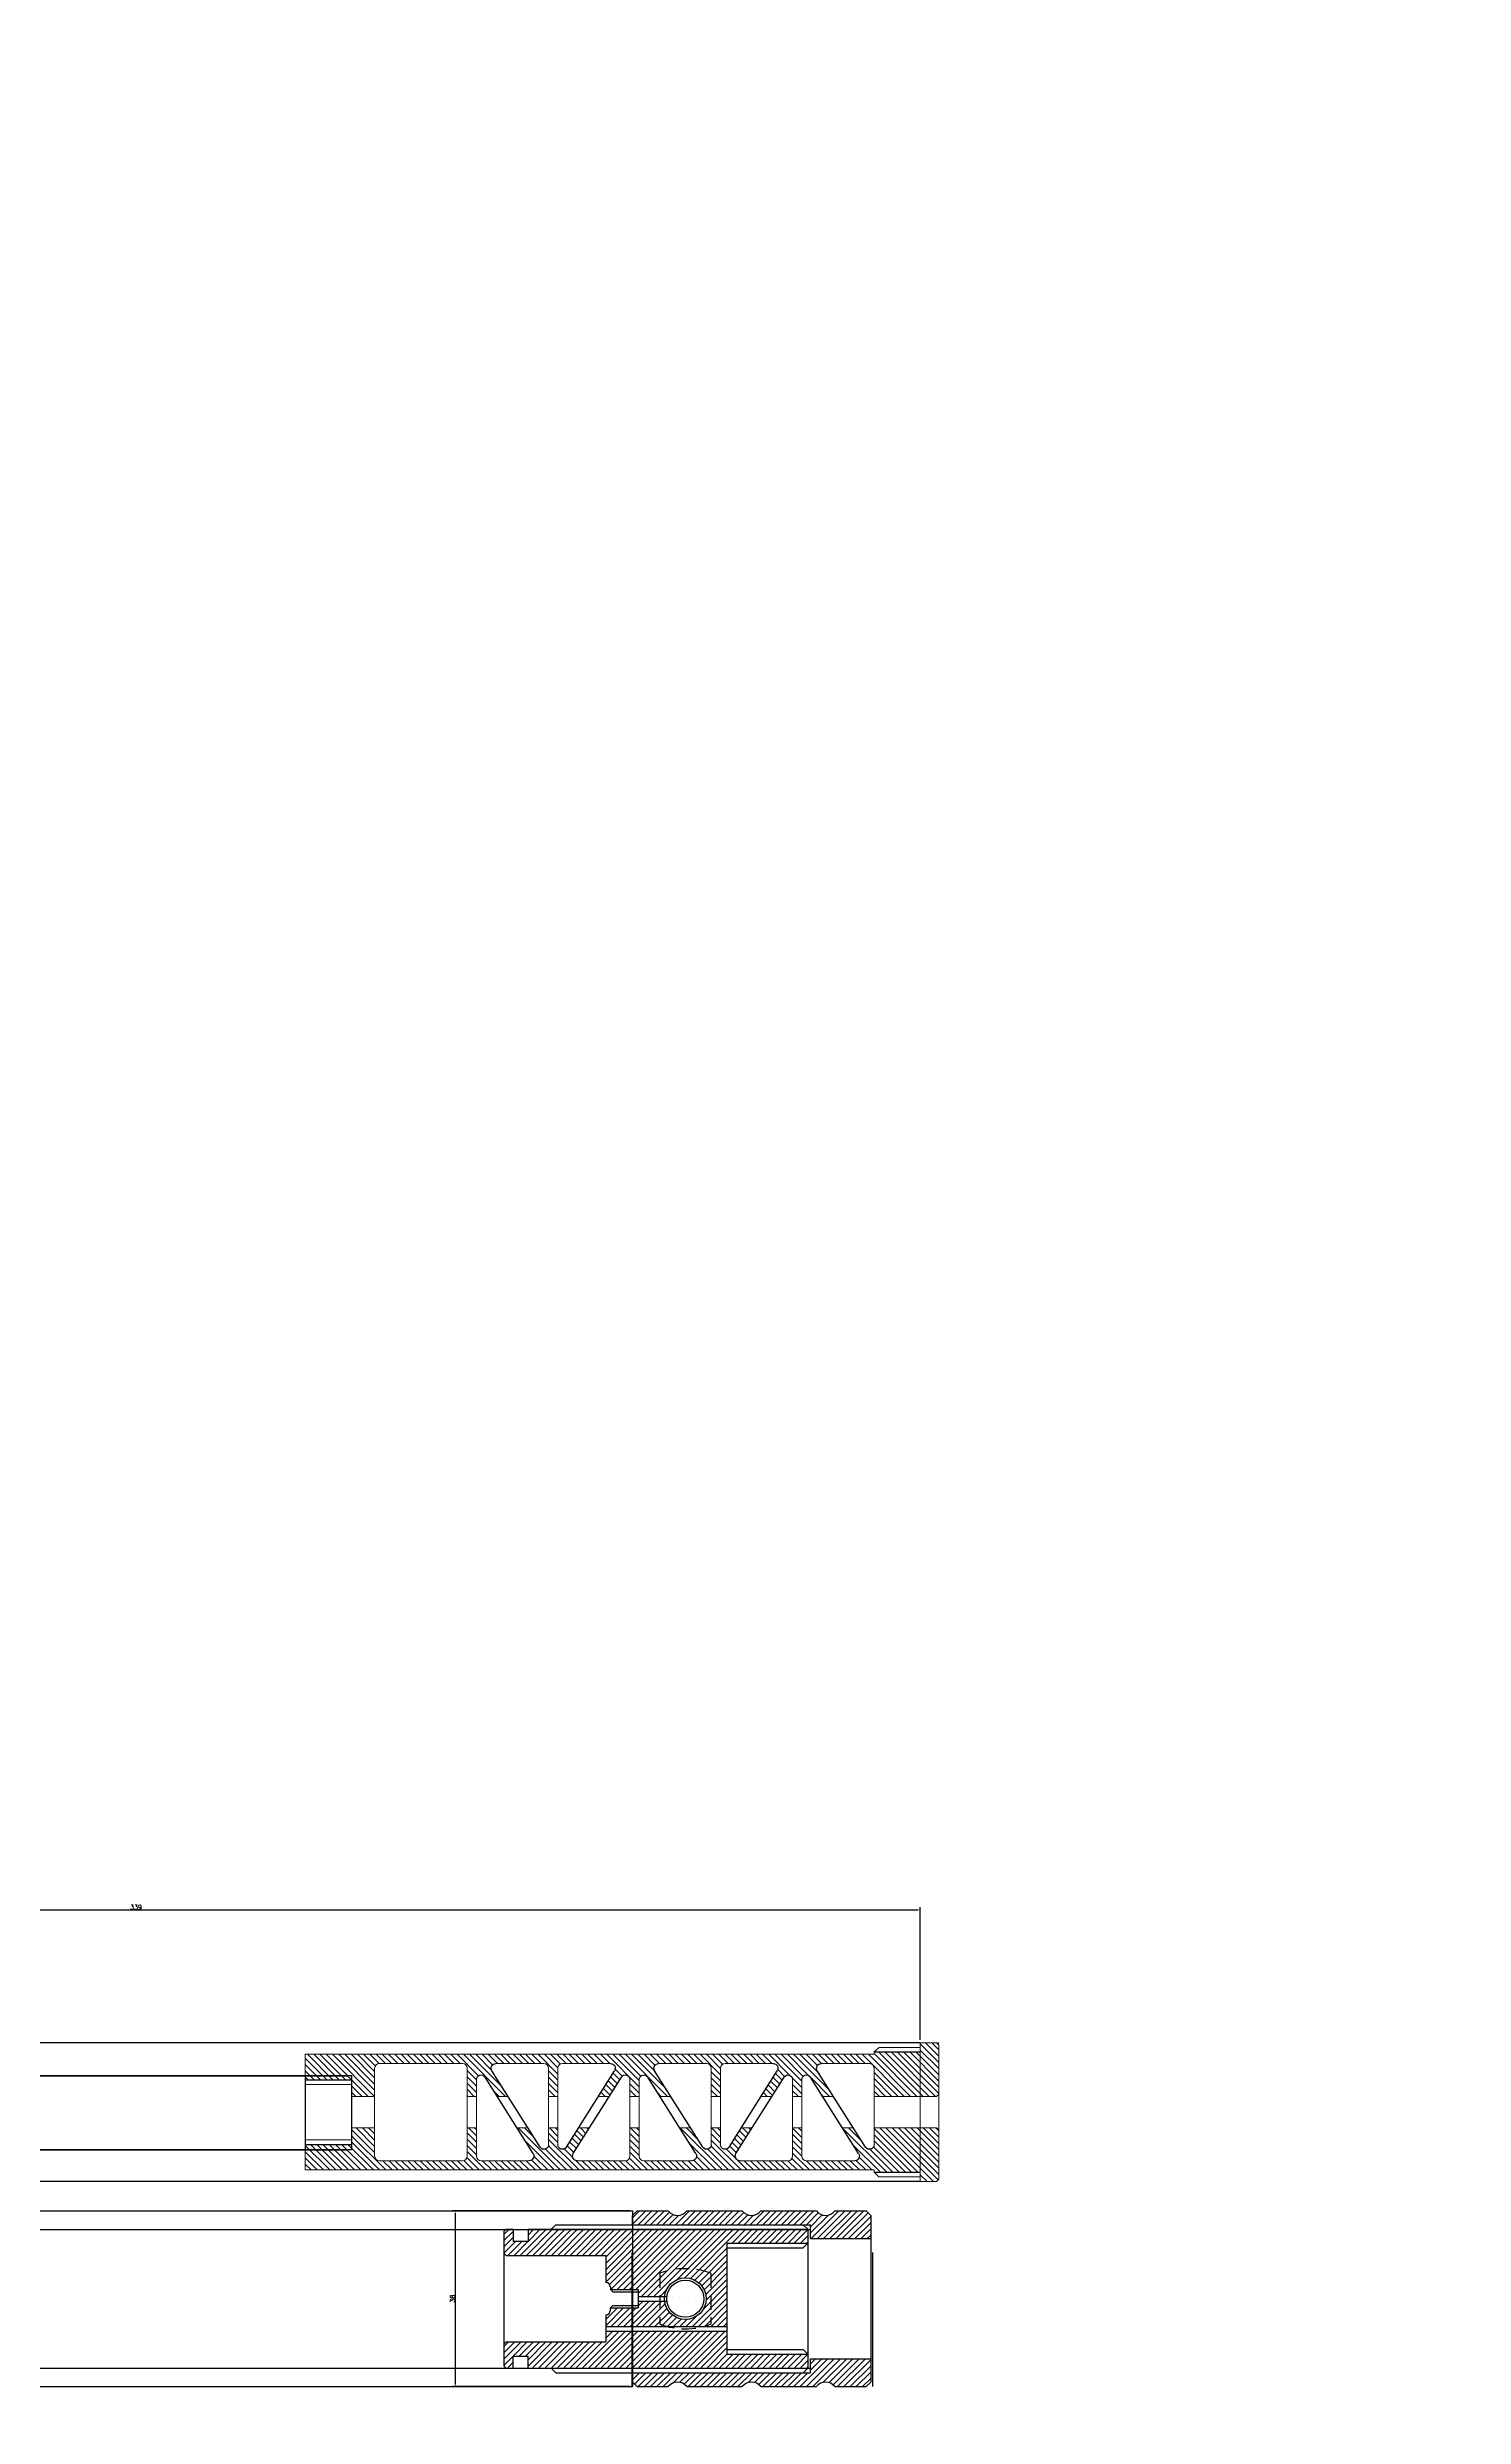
# Model space of a CAD drawing. Header units: millimetres. Extents: x 6817 to 10425, y -2870 to -164.
# Drawn here: x 9053 to 9359, y -2524 to -2012 of the extents above; entities that cross this region are included whole.
import ezdxf

# ---------------------------------------------------------------- set-up
doc = ezdxf.new("R2010")
doc.units = ezdxf.units.MM
doc.linetypes.add('HIDDEN', pattern=[9.525, 6.35, -3.175])
doc.layers.add('图层2', color=108, linetype='Continuous')
doc.layers.add('标注线', color=3, linetype='Continuous', lineweight=13)
doc.styles.get("Standard").update_dxf_attribs({"font": 'txt', "bigfont": 'gbcbig.shx'})
doc.dimstyles.new('ISO-25', dxfattribs={"dimtxt": 1, "dimasz": 0.5, "dimexe": 0.6, "dimexo": 0.625, "dimgap": 0.1, "dimtad": 1, "dimtxsty": 'Standard', "dimcen": 2.5, "dimadec": 0, "dimazin": 0, "dimtfac": 1, "dimtmove": 0, "dimatfit": 3, "dimfxl": 1, "dimarcsym": 0})

# ---------------------------------------------------------------- blocks, each defined once
blk = doc.blocks.new('fgjhkjkl')
at = {"layer": '图层2', "color": 3, "linetype": 'ByBlock'}
for p, q in [((9911.86, -2381.59), (10422.06, -2381.59)), ((9911.86, -2397.59), (10422.06, -2397.59))]:
    blk.add_line(p, q, dxfattribs=at)
blk = doc.blocks.new('ghjhjkk')
at = {"layer": '图层2', "linetype": 'ByBlock'}
h = blk.add_hatch(dxfattribs=at)
h.set_pattern_fill('ANSI31', color=4, scale=0.3)
h.set_pattern_definition([(45, (7450.5657, -2124.3686), (-0.6735192, 0.6735192), [])])
h.paths.add_polyline_path([(9061.66, -2377.02), (9051.66, -2377.02), (9051.66, -2386.62), (9061.66, -2386.62), (9061.66, -2386.12), (9184.59, -2386.12), (9184.59, -2380.62), (9174.59, -2380.62), (9174.59, -2377.02), (9169.59, -2377.02), (9169.59, -2383.12, -0.414214), (9168.59, -2384.12), (9150.59, -2384.12, -0.414214), (9149.59, -2383.12), (9149.59, -2377.02), (9147.59, -2377.02), (9147.59, -2383.12, -0.414214), (9146.59, -2384.12), (9136.18, -2384.12, -0.590203), (9135.33, -2382.59), (9138.84, -2377.02), (9136.47, -2377.02), (9133.85, -2381.19, -0.752207), (9132, -2380.66), (9132, -2377.02), (9130, -2377.02), (9130, -2380.66, -0.752207), (9128.16, -2381.19), (9125.53, -2377.02), (9123.17, -2377.02), (9126.68, -2382.59, -0.590203), (9125.83, -2384.12), (9115.42, -2384.12, -0.414214), (9114.42, -2383.12), (9114.42, -2377.02), (9112.42, -2377.02), (9112.42, -2383.12, -0.414214), (9111.42, -2384.12), (9101.01, -2384.12, -0.590203), (9100.16, -2382.59), (9103.67, -2377.02), (9101.3, -2377.02), (9098.68, -2381.19, -0.752207), (9096.83, -2380.66), (9096.83, -2377.02), (9094.83, -2377.02), (9094.83, -2380.66, -0.752207), (9092.99, -2381.19), (9090.36, -2377.02), (9088, -2377.02), (9091.5, -2382.59, -0.590203), (9090.66, -2384.12), (9080.25, -2384.12, -0.414214), (9079.25, -2383.12), (9079.25, -2377.02), (9077.25, -2377.02), (9077.25, -2383.12, -0.414214), (9076.25, -2384.12), (9065.83, -2384.12, -0.590203), (9064.99, -2382.59), (9068.49, -2377.02), (9066.13, -2377.02), (9063.51, -2381.19, -0.752207), (9061.66, -2380.66)])
h.paths.add_polyline_path([(9061.66, -2364.12, -0.414214), (9062.66, -2363.12), (9073.07, -2363.12, -0.590203), (9073.92, -2364.66), (9070.41, -2370.22), (9072.77, -2370.22), (9075.4, -2366.06, -0.752207), (9077.25, -2366.59), (9077.25, -2370.22), (9079.25, -2370.22), (9079.25, -2366.59, -0.752207), (9081.09, -2366.06), (9083.72, -2370.22), (9086.08, -2370.22), (9082.57, -2364.66, -0.590203), (9083.42, -2363.12), (9093.83, -2363.12, -0.414214), (9094.83, -2364.12), (9094.83, -2370.22), (9096.83, -2370.22), (9096.83, -2364.12, -0.414214), (9097.83, -2363.12), (9108.24, -2363.12, -0.590203), (9109.09, -2364.66), (9105.58, -2370.22), (9107.95, -2370.22), (9110.57, -2366.06, -0.752207), (9112.42, -2366.59), (9112.42, -2370.22), (9114.42, -2370.22), (9114.42, -2366.59, -0.752207), (9116.26, -2366.06), (9118.89, -2370.22), (9121.25, -2370.22), (9117.75, -2364.66, -0.590203), (9118.59, -2363.12), (9129, -2363.12, -0.414214), (9130, -2364.12), (9130, -2370.22), (9132, -2370.22), (9132, -2364.12, -0.414214), (9133, -2363.12), (9143.42, -2363.12, -0.590203), (9144.26, -2364.66), (9140.76, -2370.22), (9143.12, -2370.22), (9145.74, -2366.06, -0.752207), (9147.59, -2366.59), (9147.59, -2370.22), (9149.59, -2370.22), (9149.59, -2364.12, -0.414214), (9150.59, -2363.12), (9168.59, -2363.12, -0.414214), (9169.59, -2364.12), (9169.59, -2370.22), (9174.59, -2370.22), (9174.59, -2366.62), (9184.59, -2366.62), (9184.59, -2361.12), (9061.66, -2361.12), (9061.66, -2360.62), (9051.66, -2360.62), (9051.66, -2370.22), (9061.66, -2370.22)])
h.paths.add_polyline_path([(9047.66, -2388.12), (9048.16, -2388.62), (9051.66, -2388.62), (9051.66, -2377.02), (9047.66, -2377.02)])
h.paths.add_polyline_path([(9047.66, -2369.72), (9048.16, -2370.22), (9051.66, -2370.22), (9051.66, -2358.62), (9047.66, -2358.62)])
at = {"layer": '图层2', "color": 2, "linetype": 'ByBlock'}
for p, q in [((9061.66, -2360.62), (9051.66, -2360.62)), ((9047.66, -2369.72), (9048.16, -2370.22)), ((9061.66, -2386.62), (9051.66, -2386.62))]:
    blk.add_line(p, q, dxfattribs=at)
at = {"layer": '图层2', "color": 3, "linetype": 'ByBlock'}
for p, q in [((9063.51, -2381.19), (9073.92, -2364.66)), ((9092.99, -2381.19), (9082.57, -2364.66)), ((9098.68, -2381.19), (9109.09, -2364.66)), ((9128.16, -2381.19), (9117.75, -2364.66)), ((9133.85, -2381.19), (9144.26, -2364.66)), ((9064.99, -2382.59), (9075.4, -2366.06)), ((9091.5, -2382.59), (9081.09, -2366.06)), ((9100.16, -2382.59), (9110.57, -2366.06)), ((9126.68, -2382.59), (9116.26, -2366.06)), ((9135.33, -2382.59), (9145.74, -2366.06)), ((9184.59, -2366.62), (9174.59, -2366.62)), ((9184.59, -2380.62), (9174.59, -2380.62))]:
    blk.add_line(p, q, dxfattribs=at)
for centre, start, end in [((9073.07, -2364.12), 327.803, 90), ((9076.25, -2366.59), 0, 147.803), ((9080.25, -2366.59), 32.197, 180), ((9083.42, -2364.12), 90, 212.197), ((9108.24, -2364.12), 327.803, 90), ((9111.42, -2366.59), 0, 147.803), ((9115.42, -2366.59), 32.197, 180), ((9118.59, -2364.12), 90, 212.197), ((9143.42, -2364.12), 327.803, 90), ((9146.59, -2366.59), 0, 147.803), ((9062.66, -2380.66), 180, 327.803), ((9093.83, -2380.66), 212.197, 0), ((9097.83, -2380.66), 180, 327.803), ((9129, -2380.66), 212.197, 0), ((9133, -2380.66), 180, 327.803), ((9065.83, -2383.12), 147.803, 270), ((9090.66, -2383.12), 270, 32.197), ((9101.01, -2383.12), 147.803, 270), ((9125.83, -2383.12), 270, 32.197), ((9136.18, -2383.12), 147.803, 270)]:
    blk.add_arc(centre, 1, start, end, dxfattribs=at)
at = {"layer": '标注线', "color": 3}
for p, q in [((9047.66, -2359.12), (9048.16, -2358.62)), ((9047.66, -2359.12), (9047.66, -2388.12)), ((9048.16, -2358.62), (9051.66, -2358.62)), ((9051.66, -2358.62), (9051.66, -2388.62)), ((9051.66, -2359.62), (9060.54, -2359.62)), ((9061.66, -2360.62), (9060.54, -2359.62)), ((9061.66, -2360.62), (9061.66, -2361.12)), ((9061.66, -2361.12), (9184.59, -2361.12)), ((9061.66, -2364.12), (9061.66, -2380.66)), ((9062.66, -2363.12), (9073.07, -2363.12)), ((9083.42, -2363.12), (9093.83, -2363.12)), ((9094.83, -2364.12), (9094.83, -2380.66)), ((9096.83, -2364.12), (9096.83, -2380.66)), ((9097.83, -2363.12), (9108.24, -2363.12)), ((9118.59, -2363.12), (9129, -2363.12)), ((9130, -2364.12), (9130, -2380.66)), ((9132, -2364.12), (9132, -2380.66)), ((9133, -2363.12), (9143.42, -2363.12)), ((9149.59, -2364.12), (9149.59, -2383.12)), ((9150.59, -2363.12), (9168.59, -2363.12)), ((9169.59, -2364.12), (9169.59, -2383.12)), ((9184.59, -2361.12), (9184.59, -2367.62)), ((9048.16, -2370.22), (9061.66, -2370.22)), ((9070.41, -2370.22), (9072.77, -2370.22)), ((9077.25, -2366.59), (9077.25, -2383.12)), ((9077.25, -2370.22), (9079.25, -2370.22)), ((9079.25, -2366.59), (9079.25, -2383.12)), ((9086.08, -2370.22), (9083.72, -2370.22)), ((9094.83, -2370.22), (9096.83, -2370.22)), ((9105.58, -2370.22), (9107.95, -2370.22)), ((9112.42, -2366.59), (9112.42, -2383.12)), ((9114.42, -2370.22), (9112.42, -2370.22)), ((9114.42, -2366.59), (9114.42, -2383.12)), ((9121.25, -2370.22), (9118.89, -2370.22)), ((9132, -2370.22), (9130, -2370.22)), ((9140.76, -2370.22), (9143.12, -2370.22)), ((9147.59, -2366.59), (9147.59, -2383.12)), ((9149.59, -2370.22), (9147.59, -2370.22)), ((9169.59, -2370.22), (9174.59, -2370.22)), ((9174.59, -2366.62), (9174.59, -2380.62)), ((9047.66, -2377.52), (9048.16, -2377.02)), ((9048.16, -2377.02), (9061.66, -2377.02)), ((9066.13, -2377.02), (9068.49, -2377.02)), ((9077.25, -2377.02), (9079.25, -2377.02)), ((9090.36, -2377.02), (9088, -2377.02)), ((9094.83, -2377.02), (9096.83, -2377.02)), ((9101.3, -2377.02), (9103.67, -2377.02)), ((9114.42, -2377.02), (9112.42, -2377.02)), ((9125.53, -2377.02), (9123.17, -2377.02)), ((9132, -2377.02), (9130, -2377.02)), ((9136.47, -2377.02), (9138.84, -2377.02)), ((9149.59, -2377.02), (9147.59, -2377.02)), ((9169.59, -2377.02), (9174.59, -2377.02)), ((9184.59, -2379.62), (9184.59, -2386.12)), ((9051.66, -2384.62), (9051.66, -2386.62)), ((9061.66, -2386.12), (9184.59, -2386.12)), ((9061.66, -2386.12), (9061.66, -2386.62)), ((9065.83, -2384.12), (9076.25, -2384.12)), ((9080.25, -2384.12), (9090.66, -2384.12)), ((9101.01, -2384.12), (9111.42, -2384.12)), ((9115.42, -2384.12), (9125.83, -2384.12)), ((9136.18, -2384.12), (9146.59, -2384.12)), ((9150.59, -2384.12), (9168.59, -2384.12)), ((9048.16, -2388.62), (9047.66, -2388.12)), ((9048.16, -2388.62), (9051.66, -2388.62)), ((9051.66, -2387.62), (9060.65, -2387.62)), ((9061.66, -2386.62), (9060.65, -2387.62))]:
    blk.add_line(p, q, dxfattribs=at)
at = {"layer": '标注线', "color": 4}
for p, q in [((9174.59, -2367.62), (9184.59, -2367.62)), ((9184.59, -2367.62), (9184.59, -2379.62)), ((9174.59, -2379.62), (9184.59, -2379.62))]:
    blk.add_line(p, q, dxfattribs=at)
at = {"layer": '标注线', "color": 3}
for centre, start, end in [((9062.66, -2364.12), 90, 180), ((9093.83, -2364.12), 0, 90), ((9097.83, -2364.12), 90, 180), ((9129, -2364.12), 0, 90), ((9133, -2364.12), 90, 180), ((9150.59, -2364.12), 90, 180), ((9168.59, -2364.12), 0, 90), ((9076.25, -2383.12), 270, 0), ((9080.25, -2383.12), 180, 270), ((9111.42, -2383.12), 270, 0), ((9115.42, -2383.12), 180, 270), ((9146.59, -2383.12), 270, 0), ((9150.59, -2383.12), 180, 270), ((9168.59, -2383.12), 270, 0)]:
    blk.add_arc(centre, 1, start, end, dxfattribs=at)
blk = doc.blocks.new('gfdgtrh')
at = {"layer": '图层2', "linetype": 'ByBlock'}
h = blk.add_hatch(dxfattribs=at)
h.set_pattern_fill('ANSI31', color=4, scale=0.3)
h.set_pattern_definition([(45, (8893.701, 869.9032), (-0.6735192, 0.6735192), [])])
h.paths.add_polyline_path([(10418.63, -1996.45), (10425.38, -1996.45), (10426.38, -1995.45), (10426.38, -1990.45), (10413.39, -1990.45), (10413.39, -1993.45), (10374.88, -1993.45), (10374.88, -1995.45), (10375.88, -1996.45), (10382.63, -1996.45, -0.5), (10386.63, -1996.45), (10398.63, -1996.45, -0.5), (10402.63, -1996.45), (10414.63, -1996.45, -0.5)])
h.paths.add_polyline_path([(10414.63, -1958.45), (10402.63, -1958.45, -0.5), (10398.63, -1958.45), (10386.63, -1958.45, -0.5), (10382.63, -1958.45), (10375.88, -1958.45), (10374.88, -1959.45), (10374.88, -1961.45), (10413.39, -1961.45), (10413.39, -1964.45), (10426.38, -1964.45), (10426.38, -1959.45), (10425.38, -1958.45), (10418.63, -1958.45, -0.5)])
at = {"layer": '图层2', "color": 6, "linetype": 'ByBlock'}
for p, q in [((10374.88, -1959.45), (10375.88, -1958.45)), ((10374.88, -1961.6), (10374.88, -1959.45)), ((10375.88, -1958.45), (10382.63, -1958.45)), ((10386.63, -1958.45), (10398.63, -1958.45)), ((10402.63, -1958.45), (10414.63, -1958.45)), ((10418.63, -1958.45), (10425.38, -1958.45)), ((10425.38, -1958.45), (10426.38, -1959.45)), ((10426.38, -1959.45), (10426.38, -1964.45)), ((10374.88, -1961.45), (10413.39, -1961.45)), ((10374.88, -1961.6), (10374.88, -1993.3)), ((10413.39, -1964.45), (10413.39, -1961.45)), ((10413.39, -1964.45), (10426.38, -1964.45)), ((10426.38, -1964.45), (10426.38, -1990.45)), ((10413.39, -1990.45), (10426.38, -1990.45)), ((10413.39, -1993.45), (10413.39, -1990.45)), ((10426.38, -1990.45), (10426.38, -1995.45)), ((10374.88, -1993.3), (10374.88, -1995.45)), ((10374.88, -1993.45), (10413.39, -1993.45)), ((10374.88, -1995.45), (10375.88, -1996.45)), ((10375.88, -1996.45), (10382.63, -1996.45)), ((10386.63, -1996.45), (10398.63, -1996.45)), ((10402.63, -1996.45), (10414.63, -1996.45)), ((10418.63, -1996.45), (10425.38, -1996.45)), ((10425.38, -1996.45), (10426.38, -1995.45))]:
    blk.add_line(p, q, dxfattribs=at)
at = {"layer": '图层2', "color": 4, "linetype": 'ByBlock'}
for p, q in [((10374.88, -1962.45), (10413.39, -1962.45)), ((10374.88, -1992.45), (10413.39, -1992.45))]:
    blk.add_line(p, q, dxfattribs=at)
at = {"layer": '图层2', "color": 6, "linetype": 'ByBlock'}
for centre, start, end in [((10384.63, -1956.95), 216.8699, 323.1301), ((10400.63, -1956.95), 216.8699, 323.1301), ((10416.63, -1956.95), 216.8699, 323.1301), ((10384.63, -1997.95), 36.8699, 143.1301), ((10400.63, -1997.95), 36.8699, 143.1301), ((10416.63, -1997.95), 36.8699, 143.1301)]:
    blk.add_arc(centre, 2.5, start, end, dxfattribs=at)
blk = doc.blocks.new('hfghjjj')
at = {"layer": '图层2', "linetype": 'ByBlock'}
h = blk.add_hatch(dxfattribs=at)
h.set_pattern_fill('ANSI31', color=4, scale=0.3)
h.set_pattern_definition([(45, (6018.2356, -177.67815), (-0.6735192, 0.6735192), [])])
h.paths.add_polyline_path([(10186.83, -2071.74), (10187.33, -2072.24), (10188.83, -2072.24), (10188.83, -2069.74), (10192.03, -2069.74), (10192.03, -2072.24), (10252.53, -2072.24), (10252.53, -2069.39), (10235.03, -2069.39), (10235.03, -2064.39), (10208.83, -2064.39), (10208.83, -2066.74), (10187.33, -2066.74), (10186.83, -2067.24)])
edge = h.paths.add_edge_path()
edge.add_arc((10208.83, -2059.89), 1, 270, 360)
edge.add_line((10209.83, -2059.89), (10209.83, -2059.39))
edge.add_line((10209.83, -2059.39), (10215.83, -2059.39))
edge.add_line((10215.83, -2059.39), (10215.83, -2057.89))
edge.add_line((10215.83, -2057.89), (10221.55, -2057.89))
edge.add_arc((10226.03, -2057.39), 4.5, 186.3794, 360)
edge.add_line((10230.53, -2057.39), (10235.03, -2057.39))
edge.add_line((10235.03, -2057.39), (10235.03, -2063.39))
edge.add_line((10235.03, -2063.39), (10208.83, -2063.39))
edge.add_line((10208.83, -2063.39), (10208.83, -2060.89))
edge = h.paths.add_edge_path()
edge.add_line((10209.83, -2054.89), (10209.83, -2055.39))
edge.add_line((10209.83, -2055.39), (10215.83, -2055.39))
edge.add_line((10215.83, -2055.39), (10215.83, -2056.89))
edge.add_line((10215.83, -2056.89), (10221.55, -2056.89))
edge.add_arc((10226.03, -2057.39), 4.5, 0, 173.6206, ccw=False)
edge.add_line((10230.53, -2057.39), (10235.03, -2057.39))
edge.add_line((10235.03, -2057.39), (10235.03, -2045.39))
edge.add_line((10235.03, -2045.39), (10252.53, -2045.39))
edge.add_line((10252.53, -2045.39), (10252.53, -2042.54))
edge.add_line((10252.53, -2042.54), (10192.03, -2042.54))
edge.add_line((10192.03, -2042.54), (10192.03, -2045.04))
edge.add_line((10192.03, -2045.04), (10188.83, -2045.04))
edge.add_line((10188.83, -2045.04), (10188.83, -2042.54))
edge.add_line((10188.83, -2042.54), (10186.83, -2042.54))
edge.add_line((10186.83, -2042.54), (10186.83, -2047.54))
edge.add_line((10186.83, -2047.54), (10187.33, -2048.04))
edge.add_line((10187.33, -2048.04), (10208.83, -2048.04))
edge.add_line((10208.83, -2048.04), (10208.83, -2053.89))
edge.add_arc((10208.83, -2054.89), 1, 0, 90, ccw=False)
at = {"layer": '图层2', "color": 6, "linetype": 'ByBlock'}
for p, q in [((10186.83, -2042.89), (10187.33, -2042.39)), ((10186.83, -2042.89), (10186.83, -2047.54)), ((10187.33, -2042.39), (10188.83, -2042.39)), ((10188.83, -2042.39), (10188.83, -2045.04)), ((10192.03, -2042.39), (10192.03, -2045.04)), ((10192.03, -2042.39), (10252.53, -2042.39)), ((10197.03, -2042.39), (10197.03, -2042.39)), ((10252.53, -2042.39), (10252.53, -2045.39)), ((10187.33, -2048.04), (10186.83, -2047.54)), ((10186.83, -2047.54), (10186.83, -2067.24)), ((10187.33, -2048.04), (10208.83, -2048.04)), ((10188.83, -2044.99), (10192.03, -2044.99)), ((10208.83, -2048.04), (10208.83, -2053.89)), ((10235.03, -2045.39), (10235.03, -2069.39)), ((10235.03, -2045.39), (10252.53, -2045.39)), ((10251.53, -2046.39), (10252.53, -2045.39)), ((10252.53, -2045.39), (10252.53, -2069.39)), ((10209.83, -2054.89), (10209.83, -2055.39)), ((10209.83, -2055.39), (10215.83, -2055.39)), ((10215.83, -2055.39), (10215.83, -2056.89)), ((10215.83, -2056.89), (10222.06, -2056.89)), ((10215.83, -2056.89), (10215.83, -2057.89)), ((10215.83, -2057.89), (10222.06, -2057.89)), ((10215.83, -2057.89), (10215.83, -2059.39)), ((10208.83, -2060.89), (10208.83, -2066.74)), ((10208.83, -2063.39), (10235.03, -2063.39)), ((10209.83, -2059.39), (10215.83, -2059.39)), ((10209.83, -2059.89), (10209.83, -2059.39)), ((10187.33, -2066.74), (10186.83, -2067.24)), ((10186.83, -2067.24), (10186.83, -2071.89)), ((10187.33, -2066.74), (10208.83, -2066.74)), ((10208.83, -2064.39), (10235.03, -2064.39)), ((10252.53, -2069.39), (10251.53, -2068.39)), ((10187.33, -2072.39), (10186.83, -2071.89)), ((10187.33, -2072.39), (10188.83, -2072.39)), ((10188.83, -2069.79), (10192.03, -2069.79)), ((10188.83, -2072.39), (10188.83, -2069.79)), ((10192.03, -2072.39), (10192.03, -2069.79)), ((10192.03, -2072.39), (10252.53, -2072.39)), ((10197.03, -2072.39), (10197.03, -2072.39)), ((10235.03, -2069.39), (10252.53, -2069.39)), ((10252.53, -2069.39), (10252.53, -2072.24))]:
    blk.add_line(p, q, dxfattribs=at)
at = {"layer": '图层2', "color": 4, "linetype": 'ByBlock'}
for p, q in [((10197.03, -2042.39), (10198.03, -2041.39)), ((10198.03, -2041.39), (10251.53, -2041.39)), ((10251.53, -2041.39), (10252.53, -2042.39)), ((10235.03, -2046.39), (10251.53, -2046.39)), ((10210.33, -2055.89), (10209.83, -2055.39)), ((10210.33, -2055.89), (10215.83, -2055.89)), ((10210.33, -2058.89), (10209.83, -2059.39)), ((10210.33, -2058.89), (10215.83, -2058.89)), ((10235.03, -2068.39), (10251.53, -2068.39)), ((10197.03, -2072.39), (10198.03, -2073.39)), ((10198.03, -2073.39), (10251.53, -2073.39)), ((10251.53, -2073.39), (10252.53, -2072.39))]:
    blk.add_line(p, q, dxfattribs=at)
at = {"layer": '图层2', "color": 3, "linetype": 'HIDDEN', "ltscale": 0.5}
for p, q in [((10220.53, -2051.89), (10220.53, -2062.89)), ((10231.53, -2051.89), (10231.53, -2062.89))]:
    blk.add_line(p, q, dxfattribs=at)
at = {"layer": '图层2', "color": 6, "linetype": 'ByBlock'}
for radius in [4.5, 4]:
    blk.add_circle((10226.03, -2057.39), radius, dxfattribs=at)
at = {"layer": '图层2', "color": 3, "linetype": 'HIDDEN', "ltscale": 0.5}
for centre, radius, start, end in [((10226.03, -2066.52), 15.62, 69.3903, 110.6097), ((10226.03, -2048.27), 15.63, 249.3903, 290.6097)]:
    blk.add_arc(centre, radius, start, end, dxfattribs=at)
at = {"layer": '图层2', "color": 6, "linetype": 'ByBlock'}
for centre, start, end in [((10208.83, -2054.89), 0, 90), ((10208.83, -2059.89), 270, 0)]:
    blk.add_arc(centre, 1, start, end, dxfattribs=at)
blk = doc.blocks.new('thyjk')
at = {"layer": '图层2', "color": 2, "linetype": 'ByBlock'}
for p, q in [((9547.12, -2237.66), (10097.12, -2237.66)), ((10097.12, -2237.66), (10097.12, -2275.66)), ((9547.12, -2241.66), (10097.12, -2241.66)), ((9547.12, -2271.66), (10097.12, -2271.66)), ((9547.12, -2275.66), (10097.12, -2275.66))]:
    blk.add_line(p, q, dxfattribs=at)
for name, p in [('gfdgtrh', (-277.77, -279.21)), ('hfghjjj', (-117.49, -199.26))]:
    blk.add_blockref(name, p, dxfattribs=at)
blk = doc.blocks.new('*D1733')
at = {"layer": 'Defpoints', "color": 0, "linetype": 'ByBlock'}
for p in [(9241.86, -2414.61), (8902.86, -2443.31), (9241.86, -2443.31)]:
    blk.add_point(p, dxfattribs=at)
at = {"layer": '图层2', "color": 0, "linetype": 'ByBlock', "lineweight": -2}
for p, q in [((8902.86, -2442.68), (8902.86, -2414.01)), ((8903.36, -2414.61), (9241.36, -2414.61)), ((9241.86, -2442.68), (9241.86, -2414.01))]:
    blk.add_line(p, q, dxfattribs=at)
at = {"layer": '图层2', "color": 0, "linetype": 'ByBlock'}
for points in [[(8903.36, -2414.52), (8903.36, -2414.69), (8902.86, -2414.61)], [(9241.36, -2414.52), (9241.36, -2414.69), (9241.86, -2414.61)]]:
    blk.add_solid(points, dxfattribs=at)
at = {"layer": '图层2', "color": 0, "linetype": 'ByBlock', "insert": (9072.36, -2414.01), "char_height": 1, "attachment_point": 5}
blk.add_mtext('339', dxfattribs=at)
blk = doc.blocks.new('*D1903')
at = {"layer": 'Defpoints', "color": 0, "linetype": 'ByBlock'}
for p in [(9179.65, -2479.63), (9141.34, -2517.63), (9179.65, -2517.63)]:
    blk.add_point(p, dxfattribs=at)
at = {"layer": '图层2', "color": 0, "linetype": 'ByBlock', "lineweight": -2}
for p, q in [((9179.02, -2479.63), (9140.74, -2479.63)), ((9141.34, -2480.13), (9141.34, -2517.13)), ((9179.02, -2517.63), (9140.74, -2517.63))]:
    blk.add_line(p, q, dxfattribs=at)
at = {"layer": '图层2', "color": 0, "linetype": 'ByBlock'}
for points in [[(9141.25, -2480.13), (9141.42, -2480.13), (9141.34, -2479.63)], [(9141.25, -2517.13), (9141.42, -2517.13), (9141.34, -2517.63)]]:
    blk.add_solid(points, dxfattribs=at)
at = {"layer": '图层2', "color": 0, "linetype": 'ByBlock', "insert": (9140.74, -2498.63), "char_height": 1, "attachment_point": 5, "rotation": 90}
blk.add_mtext('38', dxfattribs=at)
blk = doc.blocks.new('*D2126')
at = {"layer": 'Defpoints', "color": 0, "linetype": 'ByBlock'}
for p in [(10223.66, -339.2), (10223.66, -344.88), (10247.6, -344.88)]:
    blk.add_point(p, dxfattribs=at)
at = {"layer": 'Defpoints', "color": 0, "linetype": 'ByBlock', "transparency": 16777216}
for p in [(8490.81, -2490.52), (8490.81, -2500.59), (8495.81, -2500.59)]:
    blk.add_point(p, dxfattribs=at)
at = {"layer": '图层2', "color": 0, "linetype": 'ByBlock', "lineweight": -2}
for p, q in [((10224.28, -339.2), (10248.2, -339.2)), ((10247.6, -339.7), (10247.6, -344.38)), ((10224.28, -344.88), (10248.2, -344.88))]:
    blk.add_line(p, q, dxfattribs=at)
at = {"layer": '图层2', "color": 0, "linetype": 'ByBlock', "lineweight": -2, "transparency": 16777216}
for p, q in [((8490.81, -2499.97), (8490.81, -2489.92)), ((8495.31, -2490.52), (8491.31, -2490.52)), ((8495.81, -2499.97), (8495.81, -2489.92))]:
    blk.add_line(p, q, dxfattribs=at)
at = {"layer": '图层2', "color": 0, "linetype": 'ByBlock'}
for points in [[(10247.52, -339.7), (10247.69, -339.7), (10247.6, -339.2)], [(10247.52, -344.38), (10247.69, -344.38), (10247.6, -344.88)]]:
    blk.add_solid(points, dxfattribs=at)
at = {"layer": '图层2', "color": 0, "linetype": 'ByBlock', "transparency": 16777216}
for points in [[(8491.31, -2490.44), (8491.31, -2490.6), (8490.81, -2490.52)], [(8495.31, -2490.44), (8495.31, -2490.6), (8495.81, -2490.52)]]:
    blk.add_solid(points, dxfattribs=at)
at = {"layer": '图层2', "color": 0, "linetype": 'ByBlock', "insert": (10246.92, -342.04), "char_height": 1, "attachment_point": 5, "rotation": 90}
blk.add_mtext('5,67', dxfattribs=at)
at = {"layer": '图层2', "color": 0, "linetype": 'ByBlock', "transparency": 16777216, "insert": (8493.31, -2489.17), "char_height": 2.5, "attachment_point": 5}
blk.add_mtext('5', dxfattribs=at)
blk = doc.blocks.new('*D2131')
at = {"layer": 'Defpoints', "color": 0, "linetype": 'ByBlock'}
for p in [(10232.06, -998.37), (10223.18, -1004.37), (10232.05, -1004.37), (8541.76, -2524.11), (8546.57, -2519.73), (8546.57, -2524.11)]:
    blk.add_point(p, dxfattribs=at)
at = {"layer": '图层2', "color": 0, "linetype": 'ByBlock', "lineweight": -2}
for p, q in [((10231.43, -998.37), (10222.58, -998.37)), ((10223.18, -998.87), (10223.18, -1003.87)), ((10231.42, -1004.37), (10222.58, -1004.37)), ((8545.95, -2519.73), (8541.16, -2519.73)), ((8545.95, -2524.11), (8541.16, -2524.11)), ((8541.76, -2520.23), (8541.76, -2523.61))]:
    blk.add_line(p, q, dxfattribs=at)
at = {"layer": '图层2', "color": 0, "linetype": 'ByBlock'}
for points in [[(10223.1, -998.87), (10223.27, -998.87), (10223.18, -998.37)], [(10223.1, -1003.87), (10223.27, -1003.87), (10223.18, -1004.37)], [(8541.68, -2520.23), (8541.85, -2520.23), (8541.76, -2519.73)], [(8541.68, -2523.61), (8541.85, -2523.61), (8541.76, -2524.11)]]:
    blk.add_solid(points, dxfattribs=at)
at = {"layer": '图层2', "color": 0, "linetype": 'ByBlock', "char_height": 1, "attachment_point": 5, "rotation": 90}
for s, insert in [('6', (10222.58, -1001.37)), ('4,38', (8541.08, -2521.92))]:
    blk.add_mtext(s, dxfattribs=dict(at, insert=insert))
blk = doc.blocks.new('*D2135')
at = {"layer": 'Defpoints', "color": 0, "linetype": 'ByBlock'}
for p in [(10217.81, -308.87), (10215.31, -322.35), (10217.81, -322.35), (8520.7, -2501.9), (8521.32, -2502.94), (8521.92, -2501.88), (8534.07, -2513.08), (8534.07, -2513.08)]:
    blk.add_point(p, dxfattribs=at)
at = {"layer": '图层2', "color": 0, "linetype": 'ByBlock', "lineweight": -2}
for p, q in [((10215.31, -321.73), (10215.31, -308.27)), ((10215.81, -308.87), (10217.31, -308.87)), ((10217.81, -321.73), (10217.81, -308.27)), ((8520.84, -2502.55), (8519.96, -2501.85)), ((8521.46, -2501.45), (8520.82, -2500.86)), ((8521.6, -2500.9), (8522.67, -2499.8))]:
    blk.add_line(p, q, dxfattribs=at)
for start, end in [(138.9369, 139.8318), (135.6492, 137.293)]:
    blk.add_arc((8534.07, -2513.08), 17.43, start, end, dxfattribs=at)
at = {"layer": '图层2', "color": 0, "linetype": 'ByBlock'}
for points in [[(10215.81, -308.79), (10215.81, -308.96), (10215.31, -308.87)], [(10217.31, -308.79), (10217.31, -308.96), (10217.81, -308.87)], [(8520.81, -2501.89), (8520.68, -2501.79), (8520.43, -2502.23)], [(8520.86, -2501.58), (8520.99, -2501.69), (8521.26, -2501.26)]]:
    blk.add_solid(points, dxfattribs=at)
at = {"layer": '图层2', "color": 0, "linetype": 'ByBlock', "insert": (10216.56, -308.19), "char_height": 1, "attachment_point": 5}
blk.add_mtext('2,5', dxfattribs=at)
at = {"layer": '图层2', "color": 0, "linetype": 'ByBlock', "insert": (8521.71, -2499.93), "char_height": 1, "attachment_point": 5, "rotation": 45.6492}
blk.add_mtext('4°', dxfattribs=at)
blk = doc.blocks.new('*D2136')
at = {"layer": 'Defpoints', "color": 0, "linetype": 'ByBlock'}
for p in [(10215.31, -305.16), (10187.99, -322.35), (10215.31, -322.35), (8518.44, -2501.94), (8521.32, -2502.94), (8518.95, -2504.56), (8534.07, -2513.08), (8534.07, -2513.08)]:
    blk.add_point(p, dxfattribs=at)
at = {"layer": '图层2', "color": 0, "linetype": 'ByBlock', "lineweight": -2}
for p, q in [((10187.99, -321.73), (10187.99, -304.56)), ((10188.49, -305.16), (10214.81, -305.16)), ((10215.31, -321.73), (10215.31, -304.56)), ((8518.41, -2504.25), (8516.83, -2503.36)), ((8520.84, -2502.55), (8518.59, -2500.76))]:
    blk.add_line(p, q, dxfattribs=at)
blk.add_arc((8534.07, -2513.08), 19.19, 142.9688, 149.0795, dxfattribs=at)
at = {"layer": '图层2', "color": 0, "linetype": 'ByBlock'}
for points in [[(10188.49, -305.08), (10188.49, -305.24), (10187.99, -305.16)], [(10214.81, -305.08), (10214.81, -305.24), (10215.31, -305.16)], [(8517.68, -2503.27), (8517.53, -2503.18), (8517.35, -2503.66)], [(8518.68, -2501.48), (8518.81, -2501.58), (8519.06, -2501.13)]]:
    blk.add_solid(points, dxfattribs=at)
at = {"layer": '图层2', "color": 0, "linetype": 'ByBlock', "insert": (10201.65, -304.48), "char_height": 1, "attachment_point": 5}
blk.add_mtext('27,32', dxfattribs=at)
at = {"layer": '图层2', "color": 0, "linetype": 'ByBlock', "insert": (8517.66, -2502.03), "char_height": 1, "attachment_point": 5, "rotation": 56.0242}
blk.add_mtext('9°', dxfattribs=at)
blk = doc.blocks.new('*D2137')
at = {"layer": 'Defpoints', "color": 0, "linetype": 'ByBlock'}
for p in [(9807.81, -699.52), (9815.71, -699.52), (9807.81, -703.52), (8547.37, -2503.69), (8553.1, -2503.25), (8549.02, -2506.63), (8534.07, -2513.08), (8534.07, -2513.08)]:
    blk.add_point(p, dxfattribs=at)
at = {"layer": '图层2', "color": 0, "linetype": 'ByBlock', "lineweight": -2}
for p, q in [((9808.44, -699.52), (9816.31, -699.52)), ((9815.71, -703.02), (9815.71, -700.02)), ((9808.44, -703.52), (9816.31, -703.52)), ((8547.88, -2503.33), (8552.06, -2500.38)), ((8549.59, -2506.38), (8554.29, -2504.35))]:
    blk.add_line(p, q, dxfattribs=at)
blk.add_arc((8534.07, -2513.08), 21.43, 24.6901, 33.8883, dxfattribs=at)
at = {"layer": '图层2', "color": 0, "linetype": 'ByBlock'}
for points in [[(9815.63, -700.02), (9815.8, -700.02), (9815.71, -699.52)], [(9815.63, -703.02), (9815.8, -703.02), (9815.71, -703.52)], [(8551.78, -2501.18), (8551.92, -2501.09), (8551.57, -2500.72)], [(8553.61, -2504.1), (8553.46, -2504.17), (8553.74, -2504.59)]]:
    blk.add_solid(points, dxfattribs=at)
at = {"layer": '图层2', "color": 0, "linetype": 'ByBlock', "char_height": 1, "attachment_point": 5}
for s, insert, rotation in [('4', (9815.11, -701.52), 90), ('12°', (8553.28, -2502.31), 299.2892)]:
    blk.add_mtext(s, dxfattribs=dict(at, insert=insert, rotation=rotation))
blk = doc.blocks.new('*D2138')
at = {"layer": 'Defpoints', "color": 0, "linetype": 'ByBlock'}
for p in [(10222.99, -1057.99), (10220.99, -1061.58), (10222.99, -1061.58), (8548.61, -2494.31), (8561.47, -2494.31), (8561.47, -2496.24)]:
    blk.add_point(p, dxfattribs=at)
at = {"layer": '图层2', "color": 0, "linetype": 'ByBlock', "lineweight": -2}
for p, q in [((10220.99, -1060.96), (10220.99, -1057.39)), ((10221.49, -1057.99), (10222.49, -1057.99)), ((10222.99, -1060.96), (10222.99, -1057.39)), ((8548.61, -2494.94), (8548.61, -2496.84)), ((8549.11, -2496.24), (8560.97, -2496.24)), ((8561.47, -2494.94), (8561.47, -2496.84))]:
    blk.add_line(p, q, dxfattribs=at)
at = {"layer": '图层2', "color": 0, "linetype": 'ByBlock'}
for points in [[(10221.49, -1057.9), (10221.49, -1058.07), (10220.99, -1057.99)], [(10222.49, -1057.9), (10222.49, -1058.07), (10222.99, -1057.99)], [(8549.11, -2496.15), (8549.11, -2496.32), (8548.61, -2496.24)], [(8560.97, -2496.15), (8560.97, -2496.32), (8561.47, -2496.24)]]:
    blk.add_solid(points, dxfattribs=at)
at = {"layer": '图层2', "color": 0, "linetype": 'ByBlock', "char_height": 1, "attachment_point": 5}
for s, insert in [('2', (10221.99, -1057.39)), ('12,86', (8555.04, -2495.55))]:
    blk.add_mtext(s, dxfattribs=dict(at, insert=insert))
blk = doc.blocks.new('*D2178')
at = {"layer": 'Defpoints', "color": 0, "linetype": 'ByBlock'}
for p in [(9679.77, -1244.93), (9677.77, -1263.68), (9679.77, -1263.68), (8575.54, -2488.63), (8575.54, -2496.74), (8588.23, -2496.72)]:
    blk.add_point(p, dxfattribs=at)
at = {"layer": '图层2', "color": 0, "linetype": 'ByBlock', "lineweight": -2}
for p, q in [((9677.77, -1263.06), (9677.77, -1244.33)), ((9679.77, -1263.06), (9679.77, -1244.33)), ((9678.27, -1244.93), (9679.27, -1244.93)), ((8575.54, -2496.11), (8575.54, -2488.03)), ((8587.73, -2488.63), (8576.04, -2488.63)), ((8588.23, -2496.09), (8588.23, -2488.03))]:
    blk.add_line(p, q, dxfattribs=at)
at = {"layer": '图层2', "color": 0, "linetype": 'ByBlock'}
for points in [[(9678.27, -1244.85), (9678.27, -1245.02), (9677.77, -1244.93)], [(9679.27, -1244.85), (9679.27, -1245.02), (9679.77, -1244.93)], [(8576.04, -2488.54), (8576.04, -2488.71), (8575.54, -2488.63)], [(8587.73, -2488.54), (8587.73, -2488.71), (8588.23, -2488.63)]]:
    blk.add_solid(points, dxfattribs=at)
at = {"layer": '图层2', "color": 0, "linetype": 'ByBlock', "char_height": 1, "attachment_point": 5}
for s, insert in [('2', (9678.77, -1244.33)), ('12,69', (8581.88, -2487.94))]:
    blk.add_mtext(s, dxfattribs=dict(at, insert=insert))
blk = doc.blocks.new('*D2182')
at = {"layer": 'Defpoints', "color": 0, "linetype": 'ByBlock'}
for p in [(9769.11, -1256.58), (9769.11, -1277.58), (9805.21, -1277.58), (9044.3, -2421.38), (8495.81, -2452.39), (9044.3, -2517.79)]:
    blk.add_point(p, dxfattribs=at)
at = {"layer": '图层2', "color": 0, "linetype": 'ByBlock', "lineweight": -2}
for p, q in [((9769.74, -1256.58), (9805.81, -1256.58)), ((9805.21, -1257.08), (9805.21, -1277.08)), ((9769.74, -1277.58), (9805.81, -1277.58)), ((8495.81, -2451.76), (8495.81, -2420.78)), ((8496.31, -2421.38), (9043.8, -2421.38)), ((9044.3, -2517.17), (9044.3, -2420.78))]:
    blk.add_line(p, q, dxfattribs=at)
at = {"layer": '图层2', "color": 0, "linetype": 'ByBlock'}
for points in [[(9805.13, -1257.08), (9805.3, -1257.08), (9805.21, -1256.58)], [(9805.13, -1277.08), (9805.3, -1277.08), (9805.21, -1277.58)], [(8496.31, -2421.3), (8496.31, -2421.47), (8495.81, -2421.38)], [(9043.8, -2421.3), (9043.8, -2421.47), (9044.3, -2421.38)]]:
    blk.add_solid(points, dxfattribs=at)
at = {"layer": '图层2', "color": 0, "linetype": 'ByBlock', "insert": (9804.61, -1267.08), "char_height": 1, "attachment_point": 5, "rotation": 90}
blk.add_mtext('21', dxfattribs=at)
at = {"layer": '图层2', "color": 0, "linetype": 'ByBlock', "insert": (8770.06, -2420.7), "char_height": 1, "attachment_point": 5}
blk.add_mtext('548,49', dxfattribs=at)

msp = doc.modelspace()

# ---------------------------------------------------------------- linework, layer by layer
at = {"layer": '图层2', "color": 2, "linetype": 'ByBlock'}
for p, q in [((9241.859, -2443.308), (8902.859, -2443.308)), ((8608.927, -2450.403), (9118.927, -2450.403)), ((9108.927, -2450.441), (9108.927, -2466.403)), ((9118.927, -2450.403), (9118.927, -2466.403)), ((8608.927, -2466.403), (9118.927, -2466.403)), ((9241.859, -2473.308), (8902.859, -2473.308)), ((9179.612, -2517.627), (9179.612, -2488.627)), ((9231.612, -2517.627), (9231.612, -2488.627))]:
    msp.add_line(p, q, dxfattribs=at)

# ---------------------------------------------------------------- block references
for name, p in [('fgjhkjkl', (-1303.949, -68.852)), ('thyjk', (-917.47, -241.978))]:
    msp.add_blockref(name, p, dxfattribs=at)
at = {"layer": '图层2', "color": 2, "linetype": 'ByBlock', "xscale": -1}
msp.add_blockref('ghjhjkk', (18293.518, -84.684), dxfattribs=at)

# ---------------------------------------------------------------- dimensions: what is measured, and where the dimension line sits
at = {"layer": '图层2', "color": 2, "linetype": 'ByBlock'}
for base, p1, p2, picture, middle in [((10215.309, -305.16), (10187.985, -322.353), (10215.309, -322.353), '*D2136', (10201.647, -304.476)), ((10217.809, -308.872), (10215.309, -322.353), (10217.809, -322.353), '*D2135', (10216.559, -308.188)), ((10222.988, -1057.987), (10220.988, -1061.58), (10222.988, -1061.58), '*D2138', (10221.988, -1057.387)), ((8575.535, -2488.627), (8588.229, -2496.716), (8575.535, -2496.736), '*D2178', (8581.882, -2487.944)), ((9679.766, -1244.933), (9677.766, -1263.681), (9679.766, -1263.681), '*D2178', (9678.766, -1244.333)), ((9044.303, -2421.385), (8495.813, -2452.388), (9044.303, -2517.79), '*D2182', (8770.058, -2420.701)), ((9241.859, -2414.606), (8902.859, -2443.308), (9241.859, -2443.308), '*D1733', (9072.359, -2414.006))]:
    dim = msp.add_linear_dim(base=base, p1=p1, p2=p2, dimstyle='ISO-25', dxfattribs=at)
    dim.commit()
    dim.dimension.update_dxf_attribs({"geometry": picture, "text_midpoint": middle})
for base, p1, p2, picture, middle in [((10247.6033, -344.8767), (10223.6566, -339.202), (10223.6566, -344.8767), '*D2126', (10246.9199, -342.0394)), ((9815.715, -699.517), (9807.815, -703.516), (9807.815, -699.517), '*D2137', (9815.115, -701.517)), ((10223.184, -1004.368), (10232.058, -998.369), (10232.048, -1004.368), '*D2131', (10222.584, -1001.368)), ((9805.213, -1277.581), (9769.111, -1256.581), (9769.111, -1277.581), '*D2182', (9804.613, -1267.081))]:
    dim = msp.add_linear_dim(base=base, p1=p1, p2=p2, angle=90, dimstyle='ISO-25', dxfattribs=at)
    dim.commit()
    dim.dimension.update_dxf_attribs({"geometry": picture, "text_midpoint": middle})
at = {"layer": '图层2', "color": 3, "linetype": 'ByBlock'}
dim = msp.add_linear_dim(base=(9141.335, -2517.633), p1=(9179.647, -2479.633), p2=(9179.647, -2517.633), angle=90, dimstyle='ISO-25', dxfattribs=at)
dim.commit()
dim.dimension.update_dxf_attribs({"geometry": '*D1903', "text_midpoint": (9140.735, -2498.633)})

doc.saveas('drawing.dxf')
